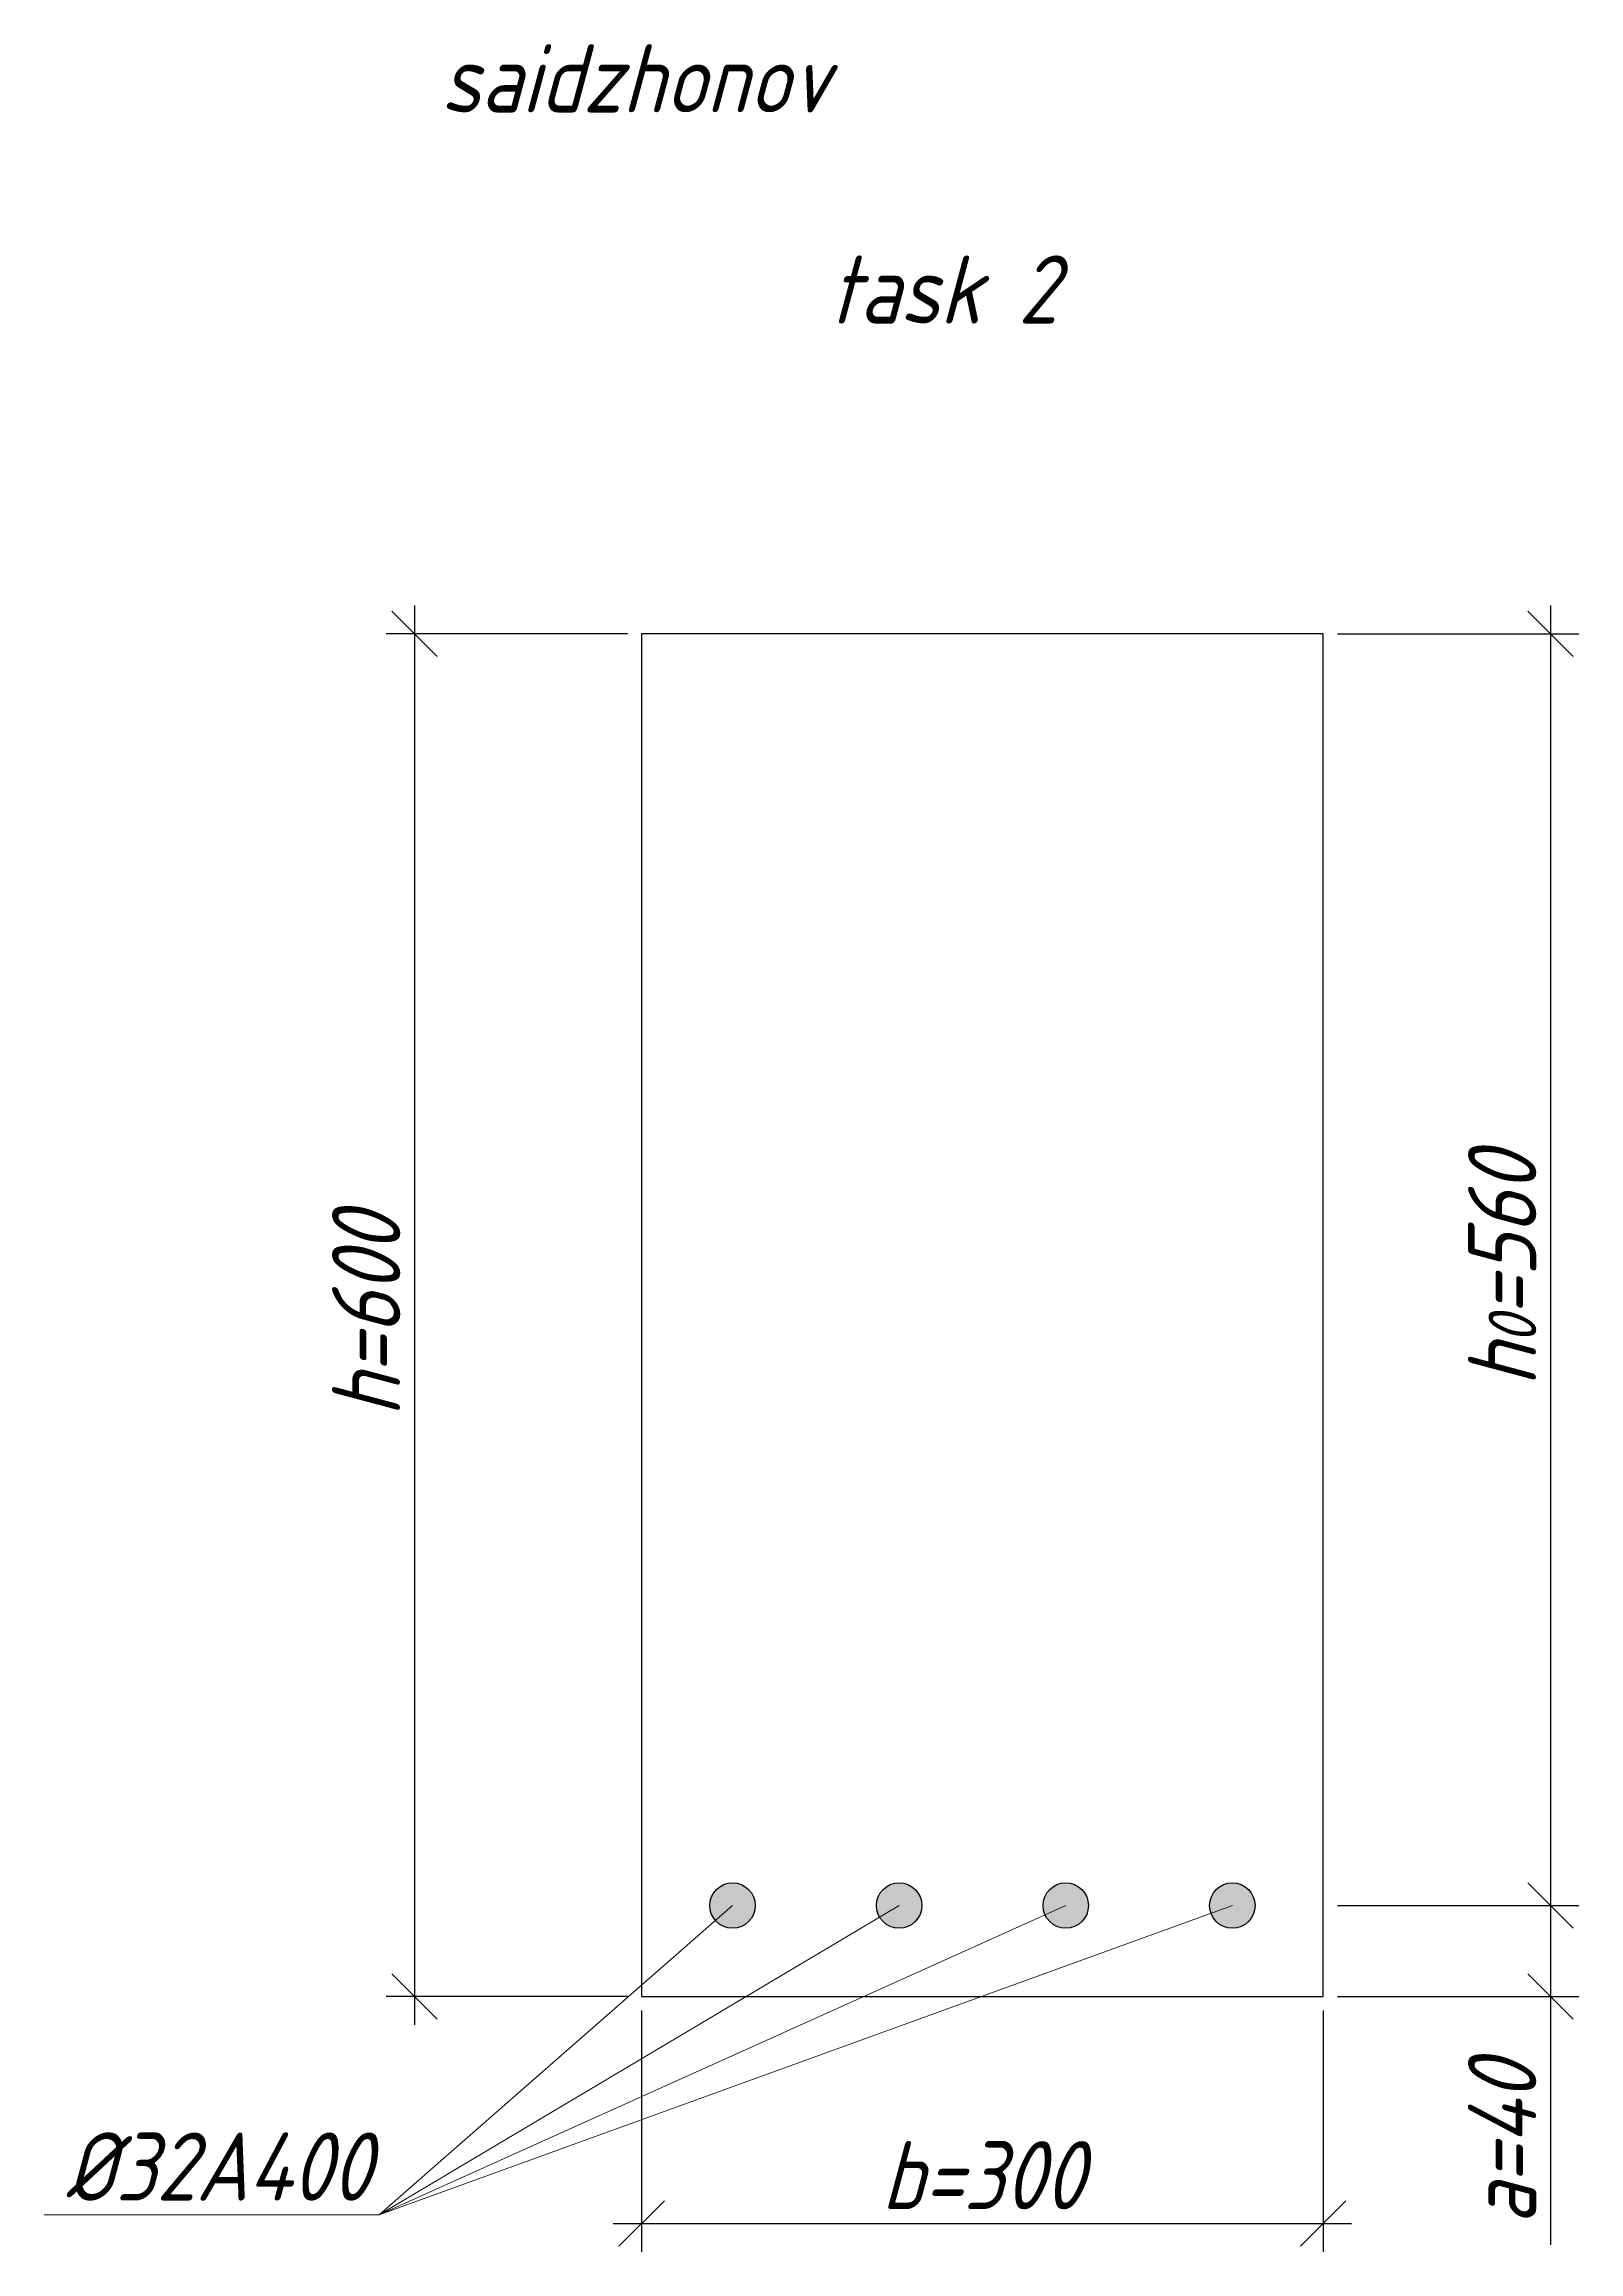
# Model space of a CAD drawing. Header units: millimetres. Extents: x -180 to 58926, y -10791 to 13515.
# Drawn here: x -133 to 542, y -6473 to -5501 of the extents above; entities that cross this region are included whole.
import ezdxf

# ---------------------------------------------------------------- set-up
doc = ezdxf.new("R2010")
doc.units = ezdxf.units.MM
for name, color, linetype, lineweight in [('basic', 95, 'Continuous', 30), ('size', 45, 'Continuous', 20), ('text', 13, 'Continuous', 20), ('thin', 153, 'Continuous', 18)]:
    doc.layers.add(name, color=color, linetype=linetype, lineweight=lineweight)
doc.styles.add('Structures', font='isocpeur.ttf', dxfattribs={"width": 0.85, "oblique": 15})
doc.dimstyles.new('Structures', dxfattribs={"dimtxt": 3, "dimasz": 2, "dimexe": 1.25, "dimexo": 0.625, "dimtad": 1, "dimtxsty": 'Structures', "dimblk": 'OBLIQUE', "dimcen": 2.5, "dimdle": 1.25, "dimadec": 0, "dimazin": 0, "dimtfac": 1, "dimtmove": 0, "dimatfit": 3, "dimfxl": 1, "dimarcsym": 0})

# ---------------------------------------------------------------- blocks, each defined once
blk = doc.blocks.new('_Oblique')
at = {"color": 0, "linetype": 'ByBlock', "lineweight": -2}
blk.add_line((-0.5, -0.5), (0.5, 0.5), dxfattribs=at)
blk = doc.blocks.new('*D217')
at = {"layer": 'Defpoints', "color": 0, "transparency": 16777216}
for p in [(129.91, -6360.82), (429.91, -6360.82), (429.91, -6460.82)]:
    blk.add_point(p, dxfattribs=at)
at = {"layer": 'size', "color": 0, "lineweight": -2, "transparency": 16777216}
for p, q in [((129.91, -6367.07), (129.91, -6473.32)), ((429.91, -6367.07), (429.91, -6473.32)), ((117.41, -6460.82), (442.41, -6460.82))]:
    blk.add_line(p, q, dxfattribs=at)
at = {"layer": 'size', "color": 0, "lineweight": -2, "transparency": 16777216, "xscale": 20, "yscale": 20, "zscale": 20, "rotation": 180}
blk.add_blockref('_Oblique', (129.91, -6460.82), dxfattribs=at)
at = {"layer": 'size', "color": 0, "lineweight": -2, "transparency": 16777216, "xscale": 20, "yscale": 20, "zscale": 20}
blk.add_blockref('_Oblique', (429.91, -6460.82), dxfattribs=at)
at = {"layer": 'size', "color": 0, "transparency": 16777216, "insert": (279.91, -6439.57), "char_height": 30, "attachment_point": 5, "style": 'Structures'}
blk.add_mtext('b=300', dxfattribs=at)
blk = doc.blocks.new('*D218')
at = {"layer": 'Defpoints', "color": 0, "transparency": 16777216}
for p in [(129.91, -5760.82), (29.91, -6360.82), (129.91, -6360.82)]:
    blk.add_point(p, dxfattribs=at)
at = {"layer": 'size', "color": 0, "lineweight": -2, "transparency": 16777216}
for p, q in [((29.91, -5748.32), (29.91, -6373.32)), ((123.66, -5760.82), (17.41, -5760.82)), ((123.66, -6360.82), (17.41, -6360.82))]:
    blk.add_line(p, q, dxfattribs=at)
at = {"layer": 'size', "color": 0, "lineweight": -2, "transparency": 16777216, "xscale": 20, "yscale": 20, "zscale": 20}
for p, rotation in [((29.91, -5760.82), 90), ((29.91, -6360.82), 270)]:
    blk.add_blockref('_Oblique', p, dxfattribs=dict(at, rotation=rotation))
at = {"layer": 'size', "color": 0, "transparency": 16777216, "insert": (8.66, -6060.82), "char_height": 30, "attachment_point": 5, "rotation": 90, "style": 'Structures'}
blk.add_mtext('h=600', dxfattribs=at)
blk = doc.blocks.new('*D219')
at = {"layer": 'Defpoints', "color": 0, "transparency": 16777216}
for p in [(429.91, -5760.82), (429.91, -6320.82), (529.91, -6320.82)]:
    blk.add_point(p, dxfattribs=at)
at = {"layer": 'size', "color": 0, "lineweight": -2, "transparency": 16777216}
for p, q in [((529.91, -5748.32), (529.91, -6333.32)), ((436.16, -5760.82), (542.41, -5760.82)), ((436.16, -6320.82), (542.41, -6320.82))]:
    blk.add_line(p, q, dxfattribs=at)
at = {"layer": 'size', "color": 0, "lineweight": -2, "transparency": 16777216, "xscale": 20, "yscale": 20, "zscale": 20}
for p, rotation in [((529.91, -5760.82), 90), ((529.91, -6320.82), 270)]:
    blk.add_blockref('_Oblique', p, dxfattribs=dict(at, rotation=rotation))
at = {"layer": 'size', "color": 0, "transparency": 16777216, "insert": (508.66, -6040.82), "char_height": 30, "attachment_point": 5, "rotation": 90, "style": 'Structures'}
blk.add_mtext('h{\\H0.7x;\\S^ 0;}=560', dxfattribs=at)
blk = doc.blocks.new('*D220')
at = {"layer": 'Defpoints', "color": 0, "transparency": 16777216}
for p in [(429.91, -6320.82), (429.91, -6360.82), (529.91, -6360.82)]:
    blk.add_point(p, dxfattribs=at)
at = {"layer": 'size', "color": 0, "lineweight": -2, "transparency": 16777216}
for p, q in [((529.91, -6308.32), (529.91, -6360.82)), ((436.16, -6320.82), (542.41, -6320.82)), ((436.16, -6360.82), (542.41, -6360.82)), ((529.91, -6360.82), (529.91, -6470.21))]:
    blk.add_line(p, q, dxfattribs=at)
at = {"layer": 'size', "color": 0, "lineweight": -2, "transparency": 16777216, "xscale": 20, "yscale": 20, "zscale": 20}
for p, rotation in [((529.91, -6320.82), 90), ((529.91, -6360.82), 270)]:
    blk.add_blockref('_Oblique', p, dxfattribs=dict(at, rotation=rotation))
at = {"layer": 'size', "color": 0, "transparency": 16777216, "insert": (508.66, -6425.51), "char_height": 30, "attachment_point": 5, "rotation": 90, "style": 'Structures'}
blk.add_mtext('a=40', dxfattribs=at)

msp = doc.modelspace()

# ---------------------------------------------------------------- hatches: boundary and pattern name
at = {"layer": 'basic'}
h = msp.add_hatch(color=256, dxfattribs=at)
h.dxf.hatch_style = 1
h.paths.add_polyline_path([(179.91, -6320.821, 1), (159.91, -6320.821, 1)])
h.paths.add_polyline_path([(253.243, -6320.821, 1), (233.243, -6320.821, 1)])
h.paths.add_polyline_path([(326.577, -6320.821, 1), (306.577, -6320.821, 1)])
h.paths.add_polyline_path([(379.91, -6320.821, 1), (399.91, -6320.821, 1)])

# ---------------------------------------------------------------- linework, layer by layer
for p, q in [((429.91, -5760.821), (129.91, -5760.821)), ((129.91, -5760.821), (129.91, -6360.821)), ((429.91, -6360.821), (429.91, -5760.821)), ((129.91, -6360.821), (429.91, -6360.821))]:
    msp.add_line(p, q, dxfattribs=at)
for centre in [(169.91, -6320.821), (243.243, -6320.821), (316.577, -6320.821), (389.91, -6320.821)]:
    msp.add_circle(centre, 10, dxfattribs=at)
at = {"layer": 'thin'}
for p, q in [((169.91, -6320.821), (14.378, -6457.071)), ((14.378, -6457.071), (243.243, -6320.821)), ((14.378, -6457.071), (316.577, -6320.821)), ((14.378, -6457.071), (389.91, -6320.821)), ((14.378, -6457.071), (-133.057, -6457.071))]:
    msp.add_line(p, q, dxfattribs=at)

# ---------------------------------------------------------------- texts
at = {"layer": 'text', "char_height": 30, "width": 137.52879, "attachment_point": 5, "style": 'Structures'}
for s, insert in [('saidzhonov', (127.113, -5516.198)), ('task 2', (262.797, -5609.146)), ('%%C32A400', (-56.554, -6435.808))]:
    msp.add_mtext(s, dxfattribs=dict(at, insert=insert))

# ---------------------------------------------------------------- dimensions: what is measured, and where the dimension line sits
at = {"layer": 'size'}
for base, p1, p2, text, picture, middle in [((29.91, -6360.821), (129.91, -5760.821), (129.91, -6360.821), 'h=<>', '*D218', (8.66, -6060.821)), ((529.91, -6320.821), (429.91, -5760.821), (429.91, -6320.821), 'h{\\H0.7x;\\S^ 0;}=<>', '*D219', (508.66, -6040.821)), ((529.91, -6360.821), (429.91, -6320.821), (429.91, -6360.821), 'a=<>', '*D220', (508.66, -6425.515))]:
    dim = msp.add_linear_dim(base=base, p1=p1, p2=p2, angle=90, text=text, dimstyle='Structures', dxfattribs=at)
    dim.commit()
    dim.dimension.update_dxf_attribs({"geometry": picture, "text_midpoint": middle})
dim = msp.add_linear_dim(base=(429.91, -6460.821), p1=(129.91, -6360.821), p2=(429.91, -6360.821), text='b=<>', dimstyle='Structures', dxfattribs=at)
dim.commit()
dim.dimension.update_dxf_attribs({"geometry": '*D217', "text_midpoint": (279.91, -6439.571)})

doc.saveas('drawing.dxf')
